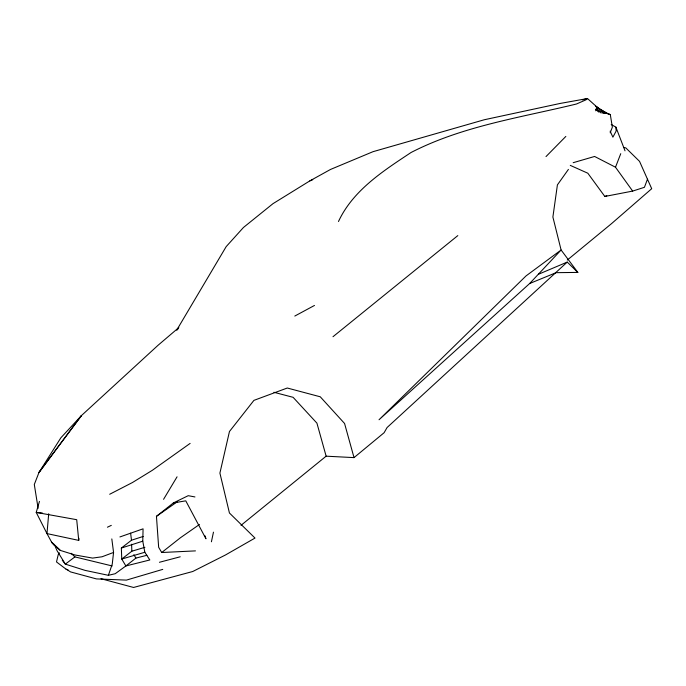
<?xml version="1.0" encoding="UTF-8"?>
<svg xmlns="http://www.w3.org/2000/svg" width="686" height="686" viewBox="0 0 686 686"><rect width="100%" height="100%" fill="white"/><g stroke="black" fill="none" stroke-linecap="round" stroke-linejoin="round"><path stroke-width="1.03" d="M62.289 560.265L65.342 564.132L85.004 570.366L108.388 575.314L115.205 573.719L125.872 565.967L149.822 559.965L144.832 552.264L142.774 541.177L143.074 528.829L119.921 536.941M595.705 110.798L597.026 107.102L587.49 98.535L560.033 103.466L484.307 119.75L372.987 151.692L330.506 169.451L309.823 180.898L272.994 203.656L243.453 227.486L226.183 246.617L176.696 330.146L178.24 328.688M39.454 501.397L36.229 512.416L46.982 533.597L78.736 540.388L78.907 538.296M48.697 513.745L46.982 533.597L51.682 542.3L54.014 545.156M111.818 538.922L113.567 552.444L112.255 564.081L108.388 575.314M211.417 541.777L213.466 532.147M647.473 179.192L644.428 187.304L632.663 191.085L604.829 196.462L587.833 173.224L570.28 165.377M610.197 132.792L612.358 127.15L610.3 114.562L607.067 113.396L595.551 106.261L598.724 108.928M632.663 191.085L615.505 167.221L620.744 153.673M338.481 221.501C353.058 190.194 383.277 170.925 411.077 152.489C462.716 125.907 520.7 117.615 576.506 103.989L585.921 99.856L587.49 98.535L582.405 99.873M163.568 499.322L177.057 476.821M59.348 552.813L58.241 554.631L56.501 561.945L64.638 568.102L70.529 571.901L96.4 578.907L126.413 580.107L162.745 569.38M568.411 169.399L557.409 184.877L552.89 217.033L561.105 249.996L577.844 272.411L556.114 272.668L529.661 283.507L379.032 419.746L526.033 275.918L561.105 249.996L529.661 283.507M546.005 156.579L565.839 136.428M577.844 272.411L567.228 262.095L387.075 427.541L384.109 432.72L354.019 457.613L326.133 456.181L241.009 525.33M178.823 327.582L158.097 345.238L81.463 415.562L60.848 437.822L38.982 472.474L34.3 484.479L38.116 508.335M567.296 260.063L611.62 223.559L651.7 188.701L639.532 161.347L625.769 147.859L623.78 147.516M332.993 336.715L457.811 235.607M195.459 550.884L161.716 552.513L158.655 547.291L156.451 516.326L173.395 502.915L188.221 495.686L194.953 496.947M161.716 552.513L180.392 537.781L199.472 524.473M146.907 555.3L135.914 558.095L125.872 565.967L121.756 559.047L121.353 548.045L131.498 540.225L143.185 536.443M144.9 547.317L131.832 551.21L121.756 559.047L144.832 552.264M112.204 565.967L74.911 556.895L65.342 564.132L57.144 550.841L54.228 544.341M190.125 443.405L152.403 470.262L132.509 482.498L109.683 494.263M156.451 516.326L177.125 501.878M294.8 316.057L314.471 305.45M107.428 527.208L111.304 525.373M538.407 274.289L567.228 262.095M309.823 180.898L312.765 179.672M604.829 196.462L606.81 195.656M113.567 552.444L102.051 556.775L92.601 558.087L74.894 554.965L60.274 550.386L51.682 542.3L60.274 550.386M121.353 548.045L142.774 541.177M573.179 162.693L594.599 156.459L615.505 167.221M159.444 562.28L180.212 556.792M173.395 502.915L185.777 500.84L205.954 538.793L205.063 535.877M601.631 112.864L607.067 113.396M42.463 513.085L36.229 512.416L76.703 519.696L78.736 540.388M273.894 392.281L293.102 397.314L316.923 423.142L326.133 456.181M65.985 569.329L68.051 569.886M100.988 578.718L133.581 587.465L192.766 571.498L225.454 554.991L255.003 538.064L229.433 512.999L219.906 473.1L229.458 431.511L253.923 400.367L287.28 388.019L320.259 396.791L344.569 423.485L354.019 457.613M596.4 109.726L610.3 114.562M611.209 124.492L615.899 127.15L625.023 150.826M596.983 107.745L607.985 113.73M596.254 106.433L600.07 109.503M602.359 111.346L604.64 113.19M601.099 110.935L603.474 112.933M595.525 109.237L598.612 112.024M596.811 109.203L600.713 112.83M71.112 553.293L74.911 556.895M133.873 554.657L135.914 558.095M610.146 131.155L612.898 137.174L616.165 131.009L615.899 127.15M130.623 533.176L131.498 540.225M131.618 544.221L131.832 551.21M53.8 452.52L38.982 472.474L81.463 415.562L53.8 452.52"/></g></svg>
